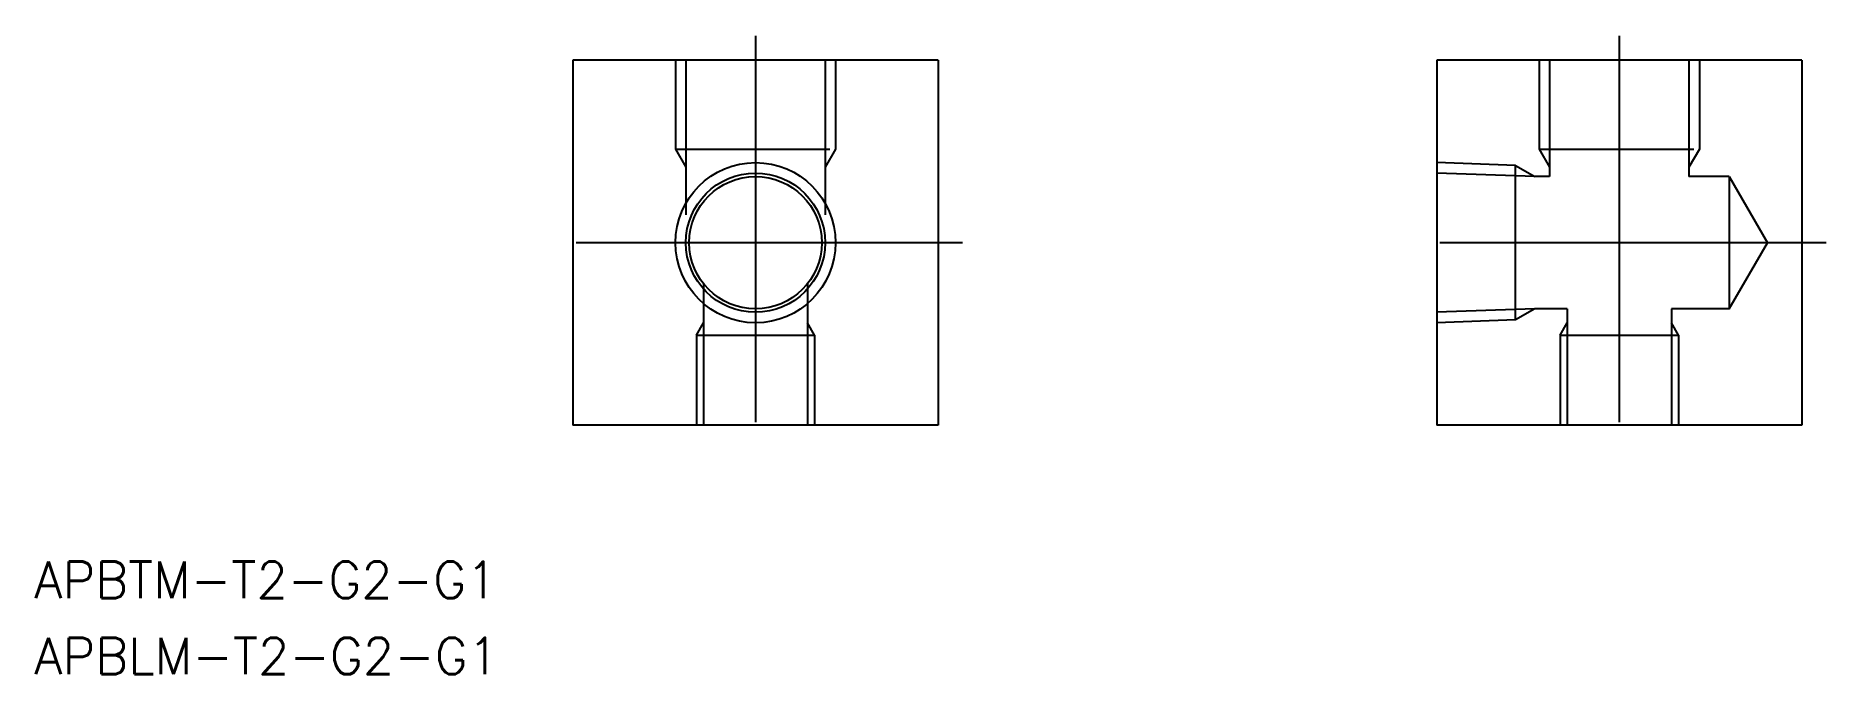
# Model space of a CAD drawing. Extents: x -59 to 88, y -35 to 17.
import ezdxf

# ---------------------------------------------------------------- set-up
doc = ezdxf.new("R2010")
doc.units = 0
doc.linetypes.add('CENTER', pattern=[50.8, 31.75, -6.35, 6.35, -6.35])
doc.linetypes.add('DASHED', pattern=[19.05, 12.7, -6.35])
doc.layers.get('0').update_dxf_attribs({"linetype": 'CONTINUOUS'})
doc.layers.add('CENTER', color=1, linetype='CENTER')
doc.styles.get("Standard").update_dxf_attribs({"font": 'txt.shx', "height": 3, "bigfont": 'bigfont.shx'})

msp = doc.modelspace()

# ---------------------------------------------------------------- linework, layer by layer
at = {"color": 7, "linetype": 'CONTINUOUS'}
for p, q in [((-15, 15), (-15, -15)), ((15, 15), (-15, 15)), ((15, 15), (15, -15)), ((55.98, 15), (55.98, -15)), ((85.98, 15), (55.98, 15)), ((85.98, 15), (85.98, -15)), ((15, -15), (-15, -15)), ((85.98, -15), (55.98, -15))]:
    msp.add_line(p, q, dxfattribs=at)
at = {"color": 3, "linetype": 'DASHED'}
for p, q in [((-6.58, 15), (-6.58, 7.68)), ((-5.72, 15), (-5.72, 0)), ((5.72, 15), (5.72, 0)), ((6.58, 15), (6.58, 7.68)), ((64.41, 15), (64.41, 7.68)), ((65.26, 15), (65.26, 5.44)), ((76.71, 15), (76.71, 5.44)), ((77.56, 15), (77.56, 7.68)), ((-6.58, 7.68), (6.58, 7.68)), ((-6.58, 7.68), (-5.72, 6.2)), ((6.58, 7.68), (5.72, 6.2)), ((64.41, 7.68), (77.56, 7.68)), ((64.41, 7.68), (65.26, 6.2)), ((77.56, 7.68), (76.71, 6.2)), ((62.46, 6.35), (55.98, 6.58)), ((62.46, 6.35), (64.04, 5.44)), ((62.46, -6.35), (62.46, 6.35)), ((64.04, 5.44), (55.98, 5.72)), ((65.26, 5.44), (64.04, 5.44)), ((80.01, 5.44), (76.71, 5.44)), ((80.01, 5.44), (80.01, -5.44)), ((80.01, 5.44), (83.15, 0)), ((80.01, -5.44), (83.15, 0)), ((-4.28, -3.36), (-4.28, -15)), ((4.28, -3.36), (4.28, -15)), ((64.04, -5.44), (55.98, -5.72)), ((64.04, -5.44), (62.46, -6.35)), ((66.7, -5.44), (64.04, -5.44)), ((66.7, -5.44), (66.7, -15)), ((80.01, -5.44), (75.27, -5.44)), ((75.27, -5.44), (75.27, -15)), ((-4.86, -7.6), (-4.28, -6.59)), ((4.86, -7.6), (4.28, -6.59)), ((62.46, -6.35), (55.98, -6.58)), ((66.12, -7.6), (66.7, -6.59)), ((75.85, -7.6), (75.27, -6.59)), ((-4.86, -7.6), (4.86, -7.6)), ((-4.86, -7.6), (-4.86, -15)), ((4.86, -7.6), (4.86, -15)), ((66.12, -7.6), (66.12, -15)), ((66.12, -7.6), (75.85, -7.6)), ((75.85, -7.6), (75.85, -15))]:
    msp.add_line(p, q, dxfattribs=at)
at = {"color": 3, "linetype": 'CONTINUOUS'}
msp.add_circle((0, 0), 6.58, dxfattribs=at)
at = {"color": 7, "linetype": 'CONTINUOUS'}
for radius in [5.72, 5.44]:
    msp.add_circle((0, 0), radius, dxfattribs=at)
at = {"layer": 'CENTER', "color": 1, "linetype": 'CENTER'}
for p, q in [((0, 17), (0, -17)), ((70.98, 17), (70.98, -17)), ((17, 0), (-17, 0)), ((87.98, 0), (53.98, 0))]:
    msp.add_line(p, q, dxfattribs=at)

# ---------------------------------------------------------------- texts
at = {"color": 7, "linetype": 'CONTINUOUS'}
for s, p in [('APBTM-T2-G2-G1', (-59.27, -29.21)), ('APBLM-T2-G2-G1', (-59.27, -35.46))]:
    msp.add_text(s, height=3, dxfattribs=at).set_placement(p)

doc.saveas('drawing.dxf')
